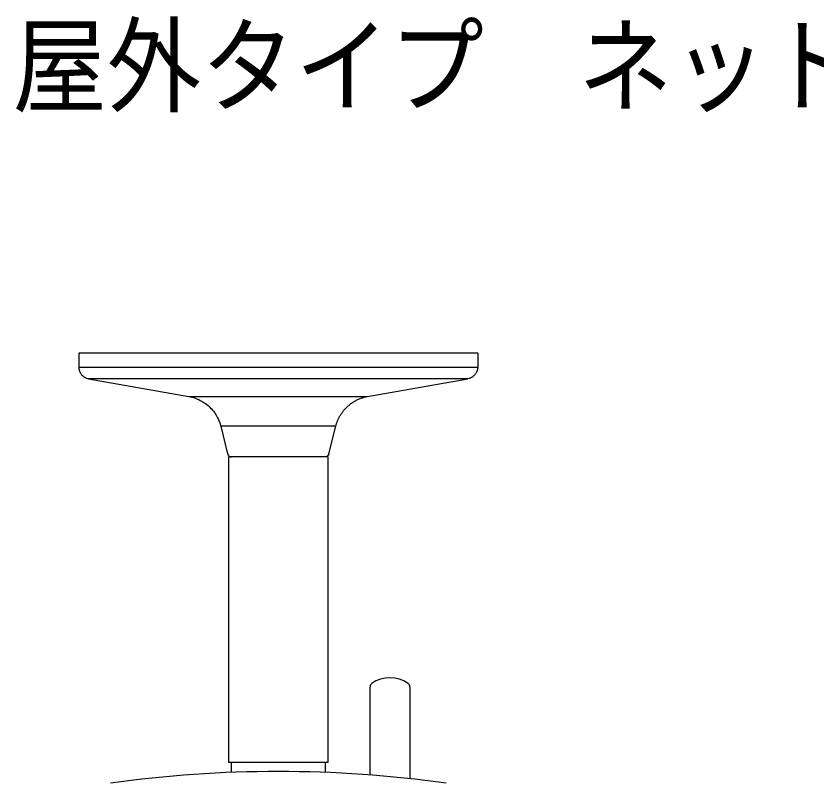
# Model space of a CAD drawing. Units: millimetres, scale not verified. Extents: x -63 to 63, y -57 to 58.
# Drawn here: x -35.33 to 4.83, y 19.37 to 57.69 of the extents above; entities that cross this region are included whole.
import ezdxf
from ezdxf.enums import TextEntityAlignment as Align

# ---------------------------------------------------------------- set-up
doc = ezdxf.new("R2010")
doc.units = ezdxf.units.MM
doc.header["$LTSCALE"] = 0.191471
doc.layers.add('0-0_MOJI1', color=2, linetype='Continuous')
doc.layers.add('0-2_GAIKEI', color=1, linetype='Continuous')
doc.styles.add('ＭＳ ゴシック', font='')
doc.styles.get('ＭＳ ゴシック').set_extended_font_data('MS Gothic')

msp = doc.modelspace()

# ---------------------------------------------------------------- linework, layer by layer
at = {"layer": '0-2_GAIKEI', "color": 7}
for p, q in [((-12.1803, 40.807), (-32.1804, 40.807)), ((-32.1804, 40.807), (-32.1804, 40.1103)), ((-12.1803, 40.807), (-12.1803, 40.1103)), ((-31.6847, 39.5195), (-26.6584, 38.6325)), ((-17.7024, 38.6325), (-12.6761, 39.5195)), ((-18.9066, 37.9247), (-18.8409, 38.0014)), ((-25.0656, 37.148), (-24.7182, 35.7584)), ((-19.6425, 35.7584), (-19.2951, 37.148)), ((-19.6804, 35.6069), (-24.6804, 35.6069)), ((-24.6804, 35.6069), (-24.6804, 20.3069)), ((-19.6804, 20.3069), (-19.6804, 35.6069)), ((-17.5804, 19.6721), (-17.5804, 24.0958)), ((-15.5804, 24.0958), (-15.5804, 19.4864)), ((-24.6804, 20.3069), (-19.6804, 20.3069)), ((-24.5404, 20.3069), (-24.5404, 19.8009)), ((-19.8204, 19.8009), (-19.8204, 20.3069))]:
    msp.add_line(p, q, dxfattribs=at)
at = {"layer": '0-2_GAIKEI'}
for p, q in [((-32.1804, 40.1103), (-12.1803, 40.1103)), ((-12.6761, 39.5195), (-31.6847, 39.5195)), ((-26.6584, 38.6325), (-17.7024, 38.6325)), ((-19.2951, 37.148), (-25.0656, 37.148))]:
    msp.add_line(p, q, dxfattribs=at)
at = {"layer": '0-2_GAIKEI', "color": 7}
for points in [[(-32.1803, 40.1103), (-32.1797, 40.0844), (-32.178, 40.0582), (-32.1751, 40.0317), (-32.171, 40.005), (-32.1655, 39.9782), (-32.1588, 39.9514), (-32.1508, 39.9247), (-32.1415, 39.8981), (-32.1308, 39.8718), (-32.1188, 39.8458), (-32.1055, 39.8203), (-32.0909, 39.7953), (-32.0751, 39.771), (-32.0581, 39.7474), (-32.0399, 39.7247), (-32.0207, 39.7029), (-32.0004, 39.682), (-31.9792, 39.6622), (-31.9571, 39.6435), (-31.9344, 39.626), (-31.9111, 39.6097), (-31.8868, 39.5946), (-31.8615, 39.5806), (-31.8373, 39.5682), (-31.8153, 39.5577), (-31.7867, 39.547), (-31.7425, 39.5341), (-31.6846, 39.5195)], [(-12.1805, 40.1103), (-12.181, 40.0844), (-12.1827, 40.0582), (-12.1857, 40.0317), (-12.1898, 40.005), (-12.1952, 39.9782), (-12.2019, 39.9514), (-12.2099, 39.9247), (-12.2193, 39.8981), (-12.23, 39.8718), (-12.2419, 39.8458), (-12.2553, 39.8203), (-12.2698, 39.7953), (-12.2857, 39.771), (-12.3027, 39.7474), (-12.3208, 39.7247), (-12.3401, 39.7029), (-12.3603, 39.682), (-12.3815, 39.6622), (-12.4036, 39.6435), (-12.4264, 39.626), (-12.4496, 39.6097), (-12.4739, 39.5946), (-12.4993, 39.5806), (-12.5234, 39.5682), (-12.5455, 39.5577), (-12.5741, 39.547), (-12.6183, 39.5341), (-12.6762, 39.5195)], [(-26.6584, 38.6325), (-26.5867, 38.6185), (-26.515, 38.6017), (-26.4432, 38.5821), (-26.3716, 38.5596), (-26.3003, 38.5343), (-26.2295, 38.506), (-26.1593, 38.4748), (-26.09, 38.4408), (-26.0217, 38.4039), (-25.9545, 38.3642), (-25.8887, 38.3217), (-25.8244, 38.2766), (-25.7619, 38.2288), (-25.7011, 38.1786), (-25.6423, 38.1259), (-25.5856, 38.071), (-25.5313, 38.0139), (-25.4792, 37.9548), (-25.4296, 37.8937), (-25.3827, 37.8312), (-25.3385, 37.7676), (-25.2967, 37.7015), (-25.2573, 37.6325), (-25.2219, 37.5669), (-25.1913, 37.507), (-25.1584, 37.4289), (-25.1161, 37.3076), (-25.0656, 37.148)], [(-18.8409, 38.0014), (-18.8102, 38.0347), (-18.7788, 38.0673), (-18.7467, 38.0992), (-18.7138, 38.1303), (-18.6802, 38.1607), (-18.646, 38.1903), (-18.6111, 38.2191), (-18.5756, 38.2471), (-18.5395, 38.2743), (-18.5029, 38.3006), (-18.4657, 38.326), (-18.428, 38.3506), (-18.3899, 38.3742), (-18.3514, 38.397), (-18.3124, 38.4188), (-18.2731, 38.4397), (-18.2334, 38.4596), (-18.1935, 38.4786), (-18.1532, 38.4966), (-18.1128, 38.5137), (-18.0725, 38.5298), (-18.0313, 38.545), (-17.9891, 38.5595), (-17.9493, 38.5725), (-17.9133, 38.5838), (-17.867, 38.5962), (-17.7957, 38.6126), (-17.7024, 38.6325)], [(-19.2951, 37.148), (-19.2882, 37.175), (-19.2808, 37.202), (-19.273, 37.229), (-19.2649, 37.256), (-19.2563, 37.283), (-19.2473, 37.3099), (-19.2379, 37.3369), (-19.228, 37.3638), (-19.2178, 37.3906), (-19.2071, 37.4173), (-19.196, 37.444), (-19.1845, 37.4707), (-19.1725, 37.4972), (-19.1602, 37.5236), (-19.1474, 37.5499), (-19.1342, 37.5761), (-19.1206, 37.6021), (-19.1065, 37.6281), (-19.0921, 37.6539), (-19.0772, 37.6794), (-19.0621, 37.7047), (-19.0463, 37.7302), (-19.0296, 37.756), (-19.0137, 37.7801), (-18.9991, 37.8018), (-18.9796, 37.8292), (-18.9482, 37.8708), (-18.9066, 37.9247)], [(-24.7164, 35.7584), (-24.7151, 35.7537), (-24.7137, 35.7489), (-24.7122, 35.7441), (-24.7106, 35.7393), (-24.7088, 35.7345), (-24.7069, 35.7298), (-24.7048, 35.725), (-24.7026, 35.7203), (-24.7003, 35.7156), (-24.6978, 35.7109), (-24.6952, 35.7063), (-24.6925, 35.7018), (-24.6896, 35.6973), (-24.6866, 35.6928), (-24.6835, 35.6884), (-24.6802, 35.6841), (-24.6768, 35.6799), (-24.6733, 35.6757), (-24.6697, 35.6716), (-24.6659, 35.6677), (-24.662, 35.6638), (-24.6581, 35.66), (-24.654, 35.6563), (-24.6498, 35.6528), (-24.6455, 35.6493), (-24.6411, 35.646), (-24.6366, 35.6428), (-24.6321, 35.6397), (-24.6274, 35.6367), (-24.6227, 35.6339), (-24.618, 35.6312), (-24.6131, 35.6287), (-24.6083, 35.6263), (-24.6033, 35.624), (-24.5983, 35.6219), (-24.5933, 35.6199), (-24.5883, 35.6181), (-24.5832, 35.6164), (-24.5781, 35.6149)], [(-19.6444, 35.7584), (-19.6456, 35.7537), (-19.647, 35.7489), (-19.6485, 35.7441), (-19.6502, 35.7393), (-19.652, 35.7345), (-19.6539, 35.7298), (-19.6559, 35.725), (-19.6581, 35.7203), (-19.6605, 35.7156), (-19.6629, 35.7109), (-19.6655, 35.7063), (-19.6683, 35.7018), (-19.6711, 35.6973), (-19.6741, 35.6928), (-19.6773, 35.6884), (-19.6805, 35.6841), (-19.6839, 35.6799), (-19.6874, 35.6757), (-19.6911, 35.6716), (-19.6948, 35.6677), (-19.6987, 35.6638), (-19.7027, 35.66), (-19.7068, 35.6563), (-19.711, 35.6528), (-19.7153, 35.6493), (-19.7196, 35.646), (-19.7241, 35.6428), (-19.7287, 35.6397), (-19.7333, 35.6367), (-19.738, 35.6339), (-19.7428, 35.6312), (-19.7476, 35.6287), (-19.7525, 35.6263), (-19.7574, 35.624), (-19.7624, 35.6219), (-19.7674, 35.6199), (-19.7725, 35.6181), (-19.7775, 35.6164), (-19.7826, 35.6149)], [(-24.5781, 35.6149), (-24.573, 35.6134), (-24.568, 35.6122), (-24.5628, 35.6111), (-24.5575, 35.6101), (-24.5526, 35.6092), (-24.5481, 35.6085), (-24.5425, 35.6079), (-24.5338, 35.6074), (-24.5225, 35.6069)], [(-19.7826, 35.6149), (-19.7877, 35.6134), (-19.7928, 35.6122), (-19.7979, 35.6111), (-19.8032, 35.6101), (-19.8081, 35.6092), (-19.8126, 35.6085), (-19.8183, 35.6079), (-19.827, 35.6074), (-19.8383, 35.6069)]]:
    msp.add_lwpolyline(points, dxfattribs=at)
for centre, radius, start, end in [((-16.5804, 22.9469), 1.6, 55.15009, 124.84991), ((-17.3804, 24.0958), 0.2, 124.8499, 180), ((-15.7804, 24.0958), 0.2, 0, 55.15009), ((-22.1804, -40.7533), 60.6001, 82.01644, 97.98356)]:
    msp.add_arc(centre, radius, start, end, dxfattribs=at)

# ---------------------------------------------------------------- texts
at = {"layer": '0-0_MOJI1', "style": 'ＭＳ ゴシック', "width": 0.9}
msp.add_text('屋外タイプ\u3000ネットワークカメラ', height=3.849, dxfattribs=at).set_placement((-35.5011, 52.1229), align=Align.BOTTOM_LEFT)

doc.saveas('drawing.dxf')
